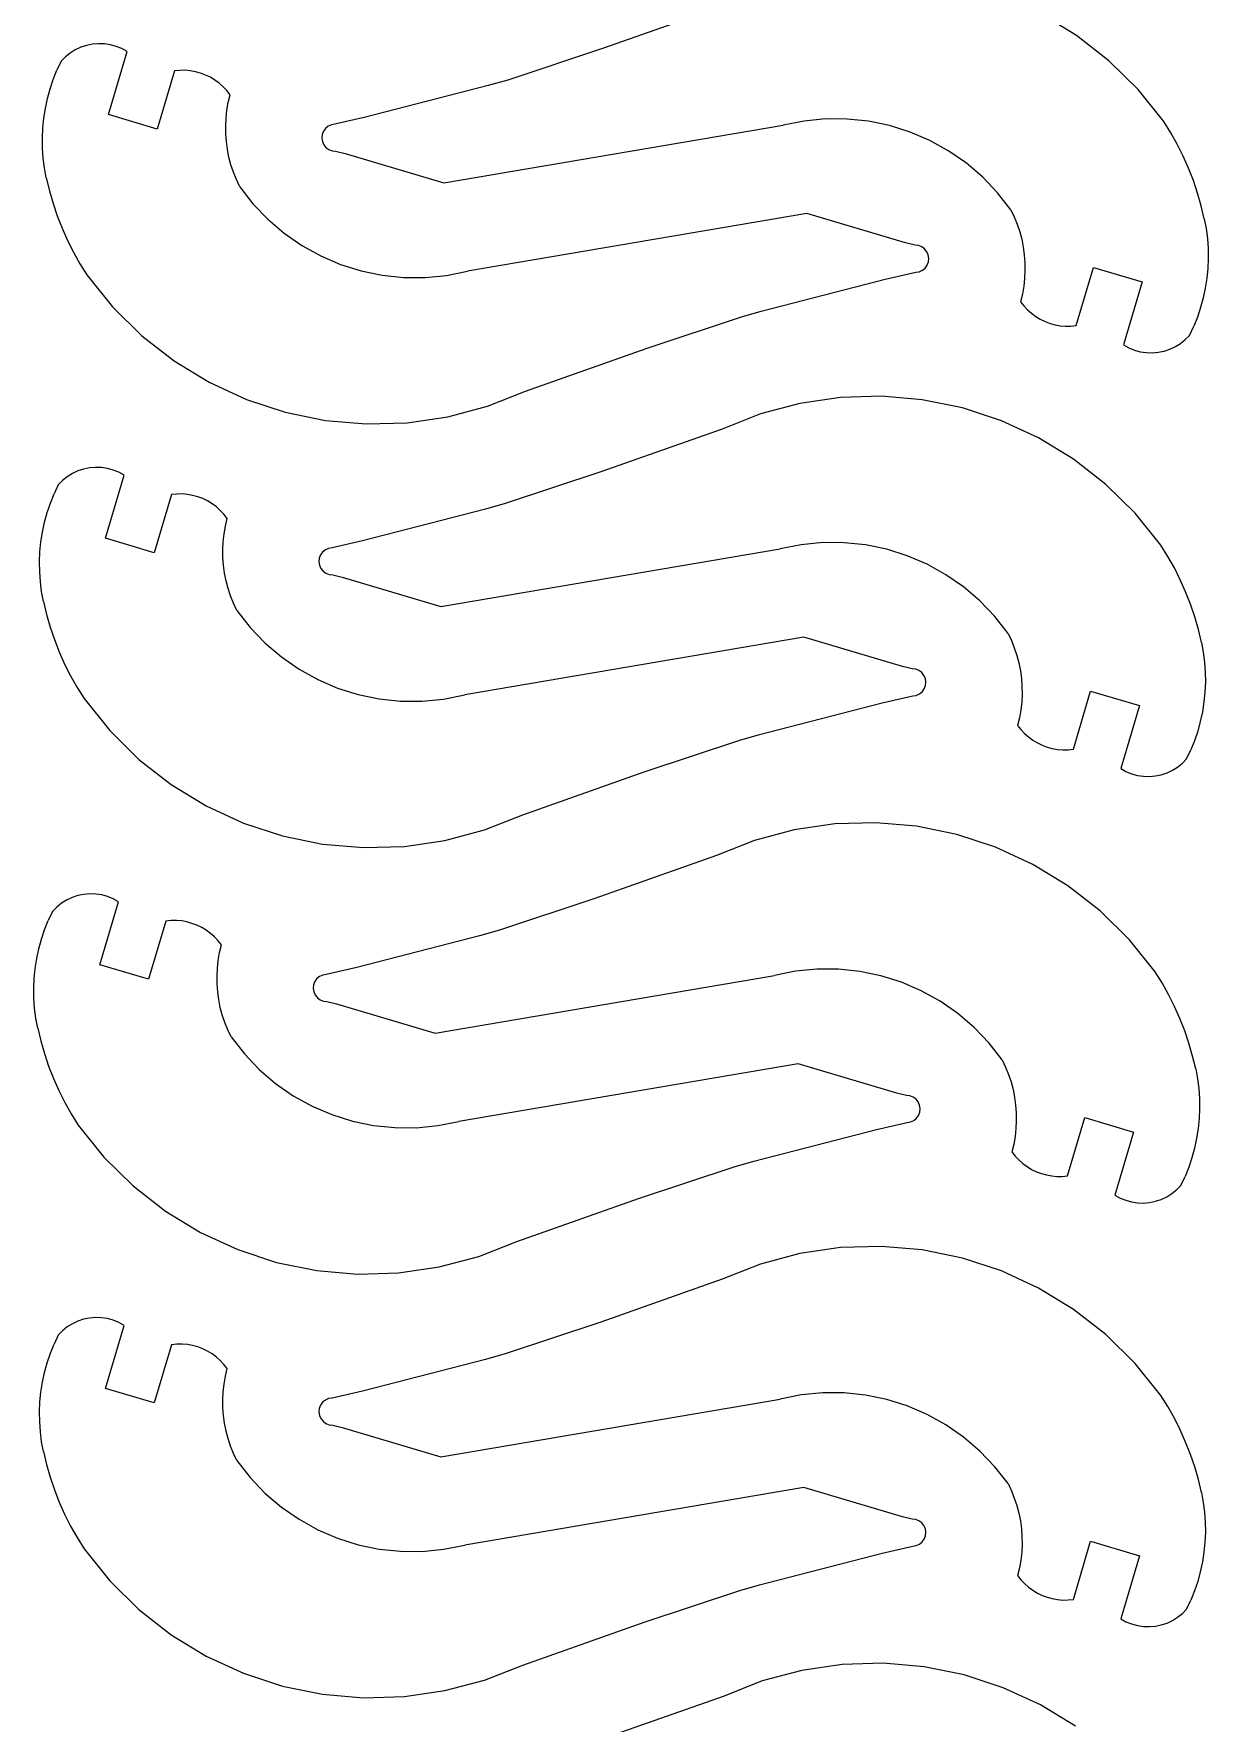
# Model space of a CAD drawing. Extents: x -3998 to 3998, y -3549 to 3549.
# Drawn here: x -1961.4 to -1615.2, y -609.9 to -112.1 of the extents above; entities that cross this region are included whole.
import ezdxf

# ---------------------------------------------------------------- set-up
doc = ezdxf.new("R2010")
doc.units = 0
doc.header["$MEASUREMENT"] = 0
doc.layers.get('0').update_dxf_attribs({"linetype": 'CONTINUOUS'})

msp = doc.modelspace()

# ---------------------------------------------------------------- linework, layer by layer
for p, q in [((-1757.58, -103.69), (-1793.39, -116.34)), ((-1653.98, -112.6), (-1664.3, -106.31)), ((-1644.46, -120.04), (-1653.98, -112.6)), ((-1952.04, -118.87), (-1953.29, -120.14)), ((-1950.65, -117.76), (-1952.04, -118.87)), ((-1949.14, -116.82), (-1950.65, -117.76)), ((-1947.53, -116.06), (-1949.14, -116.82)), ((-1945.84, -115.5), (-1947.53, -116.06)), ((-1944.1, -115.14), (-1945.84, -115.5)), ((-1942.33, -114.99), (-1944.1, -115.14)), ((-1940.55, -115.05), (-1942.33, -114.99)), ((-1938.79, -115.31), (-1940.55, -115.05)), ((-1939.38, -135.87), (-1933.87, -117.31)), ((-1937.07, -115.78), (-1938.79, -115.31)), ((-1935.43, -116.45), (-1937.07, -115.78)), ((-1933.87, -117.31), (-1935.43, -116.45)), ((-1793.39, -116.34), (-1821.58, -125.69)), ((-1955.62, -125.54), (-1954.53, -122.81)), ((-1953.29, -120.14), (-1954.53, -122.81)), ((-1919.91, -123), (-1925, -140.14)), ((-1918.35, -122.85), (-1919.91, -123)), ((-1916.79, -122.84), (-1918.35, -122.85)), ((-1915.23, -122.98), (-1916.79, -122.84)), ((-1913.69, -123.25), (-1915.23, -122.98)), ((-1912.18, -123.67), (-1913.69, -123.25)), ((-1910.71, -124.22), (-1912.18, -123.67)), ((-1909.31, -124.9), (-1910.71, -124.22)), ((-1635.86, -128.52), (-1644.46, -120.04)), ((-1957.34, -131.17), (-1956.56, -128.33)), ((-1956.56, -128.33), (-1955.62, -125.54)), ((-1907.96, -125.71), (-1909.31, -124.9)), ((-1906.7, -126.63), (-1907.96, -125.71)), ((-1905.53, -127.67), (-1906.7, -126.63)), ((-1904.46, -128.81), (-1905.53, -127.67)), ((-1903.49, -130.04), (-1904.46, -128.81)), ((-1827.39, -127.34), (-1863.57, -136.66)), ((-1821.58, -125.69), (-1827.39, -127.34)), ((-1628.29, -137.94), (-1635.86, -128.52)), ((-1958.41, -136.96), (-1957.95, -134.05)), ((-1957.95, -134.05), (-1957.34, -131.17)), ((-1904.43, -134.59), (-1904.03, -132.3)), ((-1904.03, -132.3), (-1903.49, -130.04)), ((-1958.7, -139.88), (-1958.41, -136.96)), ((-1925, -140.14), (-1939.38, -135.87)), ((-1904.8, -139.22), (-1904.69, -136.9)), ((-1904.77, -141.54), (-1904.8, -139.22)), ((-1904.69, -136.9), (-1904.43, -134.59)), ((-1874.56, -139.32), (-1875.37, -139.97)), ((-1873.61, -138.9), (-1874.56, -139.32)), ((-1872.59, -138.74), (-1873.61, -138.9)), ((-1863.57, -136.66), (-1872.59, -138.74)), ((-1840.49, -156.04), (-1740.49, -139.04)), ((-1734.27, -137.79), (-1740.49, -139.04)), ((-1727.96, -137.18), (-1734.27, -137.79)), ((-1721.61, -137.2), (-1727.96, -137.18)), ((-1715.3, -137.85), (-1721.61, -137.2)), ((-1709.09, -139.14), (-1715.3, -137.85)), ((-1703.04, -141.04), (-1709.09, -139.14)), ((-1626.22, -141.25), (-1628.29, -137.94)), ((-1958.82, -142.82), (-1958.7, -139.88)), ((-1958.78, -145.77), (-1958.82, -142.82)), ((-1904.6, -143.86), (-1904.77, -141.54)), ((-1904.29, -146.16), (-1904.6, -143.86)), ((-1876.35, -141.78), (-1876.46, -142.81)), ((-1876.46, -142.81), (-1876.3, -143.83)), ((-1875.97, -140.81), (-1876.35, -141.78)), ((-1876.3, -143.83), (-1875.88, -144.78)), ((-1875.37, -139.97), (-1875.97, -140.81)), ((-1697.21, -143.54), (-1703.04, -141.04)), ((-1691.66, -146.62), (-1697.21, -143.54)), ((-1624.31, -144.64), (-1626.22, -141.25)), ((-1958.58, -148.7), (-1958.78, -145.77)), ((-1958.21, -151.62), (-1958.58, -148.7)), ((-1903.83, -148.44), (-1904.29, -146.16)), ((-1903.24, -150.68), (-1903.83, -148.44)), ((-1875.88, -144.78), (-1875.23, -145.58)), ((-1875.23, -145.58), (-1874.4, -146.2)), ((-1874.4, -146.2), (-1873.43, -146.57)), ((-1873.43, -146.57), (-1872.4, -146.69)), ((-1872.4, -146.69), (-1869.58, -147.39)), ((-1869.58, -147.39), (-1840.49, -156.04)), ((-1686.45, -150.23), (-1691.66, -146.62)), ((-1622.55, -148.13), (-1624.31, -144.64)), ((-1620.96, -151.69), (-1622.55, -148.13)), ((-1957.68, -154.52), (-1958.21, -151.62)), ((-1902.51, -152.89), (-1903.24, -150.68)), ((-1901.65, -155.04), (-1902.51, -152.89)), ((-1681.62, -154.35), (-1686.45, -150.23)), ((-1619.54, -155.32), (-1620.96, -151.69)), ((-1957.68, -154.52), (-1956.77, -158.31)), ((-1956.77, -158.31), (-1955.7, -162.06)), ((-1900.65, -157.14), (-1901.65, -155.04)), ((-1900.65, -157.14), (-1896.75, -162.14)), ((-1677.24, -158.94), (-1681.62, -154.35)), ((-1673.33, -163.94), (-1677.24, -158.94)), ((-1618.29, -159.02), (-1619.54, -155.32)), ((-1617.21, -162.77), (-1618.29, -159.02)), ((-1955.7, -162.06), (-1954.44, -165.76)), ((-1896.75, -162.14), (-1892.36, -166.73)), ((-1673.33, -163.94), (-1672.34, -166.04)), ((-1616.31, -166.56), (-1617.21, -162.77)), ((-1954.44, -165.76), (-1953.02, -169.39)), ((-1892.36, -166.73), (-1887.54, -170.85)), ((-1733.49, -165.04), (-1833.49, -182.04)), ((-1704.4, -173.69), (-1733.49, -165.04)), ((-1672.34, -166.04), (-1671.47, -168.19)), ((-1671.47, -168.19), (-1670.74, -170.4)), ((-1616.31, -166.56), (-1615.77, -169.46)), ((-1953.02, -169.39), (-1951.43, -172.95)), ((-1951.43, -172.95), (-1949.68, -176.44)), ((-1887.54, -170.85), (-1882.32, -174.46)), ((-1701.58, -174.39), (-1704.4, -173.69)), ((-1670.74, -170.4), (-1670.15, -172.64)), ((-1670.15, -172.64), (-1669.69, -174.92)), ((-1615.77, -169.46), (-1615.41, -172.38)), ((-1615.41, -172.38), (-1615.2, -175.31)), ((-1949.68, -176.44), (-1947.76, -179.83)), ((-1882.32, -174.46), (-1876.77, -177.53)), ((-1876.77, -177.53), (-1870.94, -180.04)), ((-1700.55, -174.51), (-1701.58, -174.39)), ((-1699.59, -174.88), (-1700.55, -174.51)), ((-1698.75, -175.49), (-1699.59, -174.88)), ((-1698.1, -176.3), (-1698.75, -175.49)), ((-1697.68, -177.25), (-1698.1, -176.3)), ((-1697.52, -178.27), (-1697.68, -177.25)), ((-1697.63, -179.3), (-1697.52, -178.27)), ((-1669.69, -174.92), (-1669.38, -177.22)), ((-1669.38, -177.22), (-1669.21, -179.54)), ((-1615.16, -178.26), (-1615.29, -181.2)), ((-1615.2, -175.31), (-1615.16, -178.26)), ((-1947.76, -179.83), (-1945.69, -183.14)), ((-1945.69, -183.14), (-1938.12, -192.56)), ((-1870.94, -180.04), (-1864.89, -181.94)), ((-1864.89, -181.94), (-1858.68, -183.23)), ((-1858.68, -183.23), (-1852.37, -183.88)), ((-1852.37, -183.88), (-1846.03, -183.9)), ((-1846.03, -183.9), (-1839.71, -183.29)), ((-1839.71, -183.29), (-1833.49, -182.04)), ((-1710.41, -184.42), (-1701.39, -182.34)), ((-1701.39, -182.34), (-1700.37, -182.18)), ((-1700.37, -182.18), (-1699.42, -181.76)), ((-1699.42, -181.76), (-1698.62, -181.11)), ((-1698.62, -181.11), (-1698.01, -180.27)), ((-1698.01, -180.27), (-1697.63, -179.3)), ((-1669.3, -184.18), (-1669.55, -186.49)), ((-1669.18, -181.86), (-1669.3, -184.18)), ((-1669.21, -179.54), (-1669.18, -181.86)), ((-1654.07, -198.08), (-1648.98, -180.94)), ((-1648.98, -180.94), (-1634.6, -185.21)), ((-1615.58, -184.12), (-1616.03, -187.03)), ((-1615.29, -181.2), (-1615.58, -184.12)), ((-1746.59, -193.74), (-1710.41, -184.42)), ((-1669.95, -188.78), (-1670.49, -191.04)), ((-1669.55, -186.49), (-1669.95, -188.78)), ((-1634.6, -185.21), (-1640.12, -203.77)), ((-1616.03, -187.03), (-1616.65, -189.91)), ((-1938.12, -192.56), (-1929.52, -201.04)), ((-1752.4, -195.39), (-1746.59, -193.74)), ((-1670.49, -191.04), (-1669.53, -192.27)), ((-1669.53, -192.27), (-1668.45, -193.41)), ((-1668.45, -193.41), (-1667.28, -194.45)), ((-1617.42, -192.75), (-1618.36, -195.54)), ((-1616.65, -189.91), (-1617.42, -192.75)), ((-1780.59, -204.74), (-1752.4, -195.39)), ((-1667.28, -194.45), (-1666.02, -195.37)), ((-1666.02, -195.37), (-1664.68, -196.18)), ((-1664.68, -196.18), (-1663.27, -196.86)), ((-1663.27, -196.86), (-1661.8, -197.41)), ((-1661.8, -197.41), (-1660.3, -197.83)), ((-1660.3, -197.83), (-1658.76, -198.1)), ((-1658.76, -198.1), (-1657.2, -198.24)), ((-1657.2, -198.24), (-1655.63, -198.23)), ((-1655.63, -198.23), (-1654.07, -198.08)), ((-1620.69, -200.94), (-1619.45, -198.27)), ((-1618.36, -195.54), (-1619.45, -198.27)), ((-1929.52, -201.04), (-1920, -208.48)), ((-1640.12, -203.77), (-1638.56, -204.63)), ((-1624.84, -204.26), (-1623.33, -203.32)), ((-1623.33, -203.32), (-1621.94, -202.21)), ((-1621.94, -202.21), (-1620.69, -200.94)), ((-1920, -208.48), (-1909.68, -214.77)), ((-1816.4, -217.39), (-1780.59, -204.74)), ((-1638.56, -204.63), (-1636.91, -205.3)), ((-1636.91, -205.3), (-1635.19, -205.77)), ((-1635.19, -205.77), (-1633.43, -206.03)), ((-1633.43, -206.03), (-1631.65, -206.09)), ((-1631.65, -206.09), (-1629.88, -205.94)), ((-1629.88, -205.94), (-1628.14, -205.58)), ((-1628.14, -205.58), (-1626.45, -205.02)), ((-1626.45, -205.02), (-1624.84, -204.26)), ((-1909.68, -214.77), (-1898.71, -219.83)), ((-1827.64, -221.83), (-1816.4, -217.39)), ((-1711.48, -218.88), (-1723.56, -219.24)), ((-1699.44, -219.92), (-1711.48, -218.88)), ((-1898.71, -219.83), (-1887.23, -223.6)), ((-1887.23, -223.6), (-1875.39, -226.01)), ((-1839.32, -224.94), (-1827.64, -221.83)), ((-1735.51, -220.99), (-1747.19, -224.1)), ((-1723.56, -219.24), (-1735.51, -220.99)), ((-1687.6, -222.33), (-1699.44, -219.92)), ((-1676.12, -226.1), (-1687.6, -222.33)), ((-1875.39, -226.01), (-1863.35, -227.05)), ((-1863.35, -227.05), (-1851.27, -226.69)), ((-1851.27, -226.69), (-1839.32, -224.94)), ((-1758.43, -228.54), (-1794.24, -241.19)), ((-1747.19, -224.1), (-1758.43, -228.54)), ((-1665.15, -231.16), (-1676.12, -226.1)), ((-1654.83, -237.45), (-1665.15, -231.16)), ((-1645.31, -244.89), (-1654.83, -237.45)), ((-1952.89, -243.72), (-1954.14, -244.99)), ((-1951.5, -242.61), (-1952.89, -243.72)), ((-1949.99, -241.67), (-1951.5, -242.61)), ((-1948.38, -240.91), (-1949.99, -241.67)), ((-1946.69, -240.35), (-1948.38, -240.91)), ((-1944.95, -239.99), (-1946.69, -240.35)), ((-1943.18, -239.84), (-1944.95, -239.99)), ((-1941.4, -239.9), (-1943.18, -239.84)), ((-1939.64, -240.16), (-1941.4, -239.9)), ((-1940.23, -260.72), (-1934.72, -242.16)), ((-1937.92, -240.63), (-1939.64, -240.16)), ((-1936.27, -241.3), (-1937.92, -240.63)), ((-1934.72, -242.16), (-1936.27, -241.3)), ((-1794.24, -241.19), (-1822.43, -250.54)), ((-1956.47, -250.39), (-1955.38, -247.66)), ((-1954.14, -244.99), (-1955.38, -247.66)), ((-1920.76, -247.85), (-1925.85, -264.99)), ((-1919.2, -247.7), (-1920.76, -247.85)), ((-1917.64, -247.69), (-1919.2, -247.7)), ((-1916.08, -247.83), (-1917.64, -247.69)), ((-1914.54, -248.1), (-1916.08, -247.83)), ((-1913.03, -248.52), (-1914.54, -248.1)), ((-1911.56, -249.07), (-1913.03, -248.52)), ((-1636.71, -253.37), (-1645.31, -244.89)), ((-1958.18, -256.02), (-1957.41, -253.18)), ((-1957.41, -253.18), (-1956.47, -250.39)), ((-1910.15, -249.75), (-1911.56, -249.07)), ((-1908.81, -250.56), (-1910.15, -249.75)), ((-1907.55, -251.48), (-1908.81, -250.56)), ((-1906.38, -252.52), (-1907.55, -251.48)), ((-1905.31, -253.66), (-1906.38, -252.52)), ((-1904.34, -254.89), (-1905.31, -253.66)), ((-1828.24, -252.19), (-1864.42, -261.5)), ((-1822.43, -250.54), (-1828.24, -252.19)), ((-1629.14, -262.79), (-1636.71, -253.37)), ((-1958.8, -258.9), (-1958.18, -256.02)), ((-1905.28, -259.44), (-1904.88, -257.15)), ((-1904.88, -257.15), (-1904.34, -254.89)), ((-1959.55, -264.73), (-1959.26, -261.81)), ((-1959.26, -261.81), (-1958.8, -258.9)), ((-1925.85, -264.99), (-1940.23, -260.72)), ((-1905.65, -264.07), (-1905.54, -261.75)), ((-1905.54, -261.75), (-1905.28, -259.44)), ((-1874.46, -263.75), (-1875.41, -264.17)), ((-1873.44, -263.59), (-1874.46, -263.75)), ((-1864.42, -261.5), (-1873.44, -263.59)), ((-1735.12, -262.64), (-1741.34, -263.89)), ((-1728.81, -262.03), (-1735.12, -262.64)), ((-1722.46, -262.05), (-1728.81, -262.03)), ((-1716.15, -262.7), (-1722.46, -262.05)), ((-1709.94, -263.99), (-1716.15, -262.7)), ((-1627.07, -266.1), (-1629.14, -262.79)), ((-1959.67, -267.67), (-1959.55, -264.73)), ((-1959.63, -270.62), (-1959.67, -267.67)), ((-1905.62, -266.39), (-1905.65, -264.07)), ((-1905.45, -268.71), (-1905.62, -266.39)), ((-1905.14, -271.01), (-1905.45, -268.71)), ((-1877.2, -266.63), (-1877.31, -267.66)), ((-1877.31, -267.66), (-1877.15, -268.68)), ((-1876.82, -265.66), (-1877.2, -266.63)), ((-1877.15, -268.68), (-1876.73, -269.63)), ((-1876.21, -264.82), (-1876.82, -265.66)), ((-1875.41, -264.17), (-1876.21, -264.82)), ((-1841.34, -280.89), (-1741.34, -263.89)), ((-1703.89, -265.89), (-1709.94, -263.99)), ((-1698.06, -268.39), (-1703.89, -265.89)), ((-1692.51, -271.47), (-1698.06, -268.39)), ((-1625.15, -269.49), (-1627.07, -266.1)), ((-1959.43, -273.55), (-1959.63, -270.62)), ((-1959.06, -276.47), (-1959.43, -273.55)), ((-1904.68, -273.29), (-1905.14, -271.01)), ((-1904.09, -275.53), (-1904.68, -273.29)), ((-1876.73, -269.63), (-1876.08, -270.43)), ((-1876.08, -270.43), (-1875.25, -271.05)), ((-1875.25, -271.05), (-1874.28, -271.42)), ((-1874.28, -271.42), (-1873.25, -271.54)), ((-1873.25, -271.54), (-1870.43, -272.24)), ((-1870.43, -272.24), (-1841.34, -280.89)), ((-1687.3, -275.08), (-1692.51, -271.47)), ((-1623.4, -272.98), (-1625.15, -269.49)), ((-1621.81, -276.54), (-1623.4, -272.98)), ((-1958.52, -279.37), (-1959.06, -276.47)), ((-1903.36, -277.74), (-1904.09, -275.53)), ((-1902.5, -279.89), (-1903.36, -277.74)), ((-1682.47, -279.2), (-1687.3, -275.08)), ((-1620.39, -280.17), (-1621.81, -276.54)), ((-1958.52, -279.37), (-1957.62, -283.16)), ((-1957.62, -283.16), (-1956.54, -286.91)), ((-1901.5, -281.99), (-1902.5, -279.89)), ((-1901.5, -281.99), (-1897.6, -286.99)), ((-1678.09, -283.79), (-1682.47, -279.2)), ((-1674.18, -288.79), (-1678.09, -283.79)), ((-1619.14, -283.87), (-1620.39, -280.17)), ((-1956.54, -286.91), (-1955.29, -290.61)), ((-1897.6, -286.99), (-1893.21, -291.58)), ((-1618.06, -287.62), (-1619.14, -283.87)), ((-1617.16, -291.41), (-1618.06, -287.62)), ((-1955.29, -290.61), (-1953.87, -294.24)), ((-1893.21, -291.58), (-1888.39, -295.7)), ((-1734.34, -289.89), (-1834.34, -306.89)), ((-1705.25, -298.54), (-1734.34, -289.89)), ((-1674.18, -288.79), (-1673.19, -290.89)), ((-1673.19, -290.89), (-1672.32, -293.04)), ((-1672.32, -293.04), (-1671.59, -295.25)), ((-1617.16, -291.41), (-1616.62, -294.31)), ((-1953.87, -294.24), (-1952.28, -297.8)), ((-1952.28, -297.8), (-1950.53, -301.28)), ((-1888.39, -295.7), (-1883.17, -299.31)), ((-1702.43, -299.24), (-1705.25, -298.54)), ((-1671.59, -295.25), (-1671, -297.49)), ((-1671, -297.49), (-1670.54, -299.77)), ((-1616.62, -294.31), (-1616.25, -297.23)), ((-1616.25, -297.23), (-1616.05, -300.16)), ((-1950.53, -301.28), (-1948.61, -304.68)), ((-1883.17, -299.31), (-1877.62, -302.38)), ((-1877.62, -302.38), (-1871.79, -304.89)), ((-1701.4, -299.36), (-1702.43, -299.24)), ((-1700.43, -299.73), (-1701.4, -299.36)), ((-1699.6, -300.34), (-1700.43, -299.73)), ((-1698.95, -301.15), (-1699.6, -300.34)), ((-1698.53, -302.1), (-1698.95, -301.15)), ((-1698.37, -303.12), (-1698.53, -302.1)), ((-1698.48, -304.15), (-1698.37, -303.12)), ((-1670.54, -299.77), (-1670.23, -302.07)), ((-1670.23, -302.07), (-1670.06, -304.39)), ((-1616.01, -303.1), (-1616.14, -306.05)), ((-1616.05, -300.16), (-1616.01, -303.1)), ((-1948.61, -304.68), (-1946.54, -307.99)), ((-1946.54, -307.99), (-1938.97, -317.41)), ((-1871.79, -304.89), (-1865.74, -306.79)), ((-1865.74, -306.79), (-1859.53, -308.08)), ((-1859.53, -308.08), (-1853.22, -308.73)), ((-1846.87, -308.75), (-1840.56, -308.14)), ((-1840.56, -308.14), (-1834.34, -306.89)), ((-1711.26, -309.27), (-1702.24, -307.19)), ((-1702.24, -307.19), (-1701.22, -307.03)), ((-1701.22, -307.03), (-1700.27, -306.61)), ((-1700.27, -306.61), (-1699.47, -305.95)), ((-1699.47, -305.95), (-1698.86, -305.12)), ((-1698.86, -305.12), (-1698.48, -304.15)), ((-1670.03, -306.71), (-1670.14, -309.03)), ((-1670.06, -304.39), (-1670.03, -306.71)), ((-1654.92, -322.93), (-1649.83, -305.79)), ((-1649.83, -305.79), (-1635.45, -310.06)), ((-1616.14, -306.05), (-1616.43, -308.97)), ((-1853.22, -308.73), (-1846.87, -308.75)), ((-1747.44, -318.59), (-1711.26, -309.27)), ((-1670.8, -313.63), (-1671.34, -315.89)), ((-1670.4, -311.34), (-1670.8, -313.63)), ((-1670.14, -309.03), (-1670.4, -311.34)), ((-1635.45, -310.06), (-1640.96, -328.62)), ((-1616.88, -311.88), (-1617.5, -314.76)), ((-1616.43, -308.97), (-1616.88, -311.88)), ((-1938.97, -317.41), (-1930.37, -325.89)), ((-1753.25, -320.24), (-1747.44, -318.59)), ((-1671.34, -315.89), (-1670.38, -317.12)), ((-1670.38, -317.12), (-1669.3, -318.26)), ((-1669.3, -318.26), (-1668.13, -319.3)), ((-1618.27, -317.6), (-1619.21, -320.39)), ((-1617.5, -314.76), (-1618.27, -317.6)), ((-1781.44, -329.59), (-1753.25, -320.24)), ((-1668.13, -319.3), (-1666.87, -320.22)), ((-1666.87, -320.22), (-1665.53, -321.03)), ((-1665.53, -321.03), (-1664.12, -321.71)), ((-1664.12, -321.71), (-1662.65, -322.26)), ((-1662.65, -322.26), (-1661.14, -322.68)), ((-1661.14, -322.68), (-1659.6, -322.95)), ((-1659.6, -322.95), (-1658.05, -323.09)), ((-1658.05, -323.09), (-1656.48, -323.08)), ((-1656.48, -323.08), (-1654.92, -322.93)), ((-1621.54, -325.79), (-1620.3, -323.12)), ((-1619.21, -320.39), (-1620.3, -323.12)), ((-1930.37, -325.89), (-1920.85, -333.33)), ((-1625.69, -329.11), (-1624.18, -328.17)), ((-1624.18, -328.17), (-1622.79, -327.06)), ((-1622.79, -327.06), (-1621.54, -325.79)), ((-1920.85, -333.33), (-1910.53, -339.62)), ((-1817.25, -342.24), (-1781.44, -329.59)), ((-1640.96, -328.62), (-1639.41, -329.48)), ((-1639.41, -329.48), (-1637.76, -330.15)), ((-1637.76, -330.15), (-1636.04, -330.62)), ((-1636.04, -330.62), (-1634.28, -330.88)), ((-1634.28, -330.88), (-1632.5, -330.94)), ((-1632.5, -330.94), (-1630.73, -330.79)), ((-1630.73, -330.79), (-1628.99, -330.43)), ((-1628.99, -330.43), (-1627.3, -329.87)), ((-1627.3, -329.87), (-1625.69, -329.11)), ((-1910.53, -339.62), (-1899.56, -344.68)), ((-1828.49, -346.68), (-1817.25, -342.24)), ((-1899.56, -344.68), (-1888.08, -348.45)), ((-1888.08, -348.45), (-1876.24, -350.86)), ((-1840.17, -349.79), (-1828.49, -346.68)), ((-1737.21, -346.69), (-1748.89, -349.8)), ((-1725.26, -344.94), (-1737.21, -346.69)), ((-1713.18, -344.58), (-1725.26, -344.94)), ((-1701.14, -345.62), (-1713.18, -344.58)), ((-1689.3, -348.03), (-1701.14, -345.62)), ((-1677.82, -351.79), (-1689.3, -348.03)), ((-1876.24, -350.86), (-1864.2, -351.9)), ((-1864.2, -351.9), (-1852.12, -351.54)), ((-1852.12, -351.54), (-1840.17, -349.79)), ((-1748.89, -349.8), (-1760.13, -354.24)), ((-1666.85, -356.86), (-1677.82, -351.79)), ((-1760.13, -354.24), (-1795.94, -366.89)), ((-1656.53, -363.15), (-1666.85, -356.86)), ((-1647.01, -370.58), (-1656.53, -363.15)), ((-1953.2, -368.31), (-1954.59, -369.42)), ((-1951.69, -367.37), (-1953.2, -368.31)), ((-1950.08, -366.61), (-1951.69, -367.37)), ((-1948.39, -366.05), (-1950.08, -366.61)), ((-1946.65, -365.69), (-1948.39, -366.05)), ((-1944.88, -365.54), (-1946.65, -365.69)), ((-1943.1, -365.59), (-1944.88, -365.54)), ((-1941.34, -365.86), (-1943.1, -365.59)), ((-1941.93, -386.42), (-1936.41, -367.86)), ((-1939.62, -366.33), (-1941.34, -365.86)), ((-1937.97, -367), (-1939.62, -366.33)), ((-1936.41, -367.86), (-1937.97, -367)), ((-1795.94, -366.89), (-1824.13, -376.24)), ((-1958.17, -376.09), (-1957.08, -373.36)), ((-1955.84, -370.69), (-1957.08, -373.36)), ((-1954.59, -369.42), (-1955.84, -370.69)), ((-1920.9, -373.4), (-1922.46, -373.55)), ((-1919.33, -373.39), (-1920.9, -373.4)), ((-1917.77, -373.53), (-1919.33, -373.39)), ((-1638.41, -379.07), (-1647.01, -370.58)), ((-1959.11, -378.88), (-1958.17, -376.09)), ((-1922.46, -373.55), (-1927.55, -390.69)), ((-1916.23, -373.8), (-1917.77, -373.53)), ((-1914.73, -374.22), (-1916.23, -373.8)), ((-1913.26, -374.77), (-1914.73, -374.22)), ((-1911.85, -375.45), (-1913.26, -374.77)), ((-1910.51, -376.26), (-1911.85, -375.45)), ((-1909.25, -377.18), (-1910.51, -376.26)), ((-1908.08, -378.22), (-1909.25, -377.18)), ((-1907, -379.36), (-1908.08, -378.22)), ((-1829.94, -377.89), (-1866.12, -387.2)), ((-1824.13, -376.24), (-1829.94, -377.89)), ((-1960.5, -384.6), (-1959.88, -381.72)), ((-1959.88, -381.72), (-1959.11, -378.88)), ((-1906.04, -380.59), (-1907, -379.36)), ((-1906.98, -385.14), (-1906.58, -382.85)), ((-1906.58, -382.85), (-1906.04, -380.59)), ((-1630.84, -388.49), (-1638.41, -379.07)), ((-1961.24, -390.43), (-1960.95, -387.5)), ((-1960.95, -387.5), (-1960.5, -384.6)), ((-1927.55, -390.69), (-1941.93, -386.42)), ((-1907.35, -389.77), (-1907.23, -387.45)), ((-1907.23, -387.45), (-1906.98, -385.14)), ((-1866.12, -387.2), (-1875.14, -389.29)), ((-1730.5, -387.72), (-1736.82, -388.34)), ((-1724.16, -387.74), (-1730.5, -387.72)), ((-1717.85, -388.4), (-1724.16, -387.74)), ((-1961.37, -393.37), (-1961.24, -390.43)), ((-1907.32, -392.09), (-1907.35, -389.77)), ((-1907.15, -394.4), (-1907.32, -392.09)), ((-1878.9, -392.33), (-1879.01, -393.36)), ((-1878.52, -391.36), (-1878.9, -392.33)), ((-1877.91, -390.52), (-1878.52, -391.36)), ((-1877.11, -389.87), (-1877.91, -390.52)), ((-1876.16, -389.45), (-1877.11, -389.87)), ((-1875.14, -389.29), (-1876.16, -389.45)), ((-1843.04, -406.59), (-1743.04, -389.59)), ((-1736.82, -388.34), (-1743.04, -389.59)), ((-1711.64, -389.69), (-1717.85, -388.4)), ((-1705.59, -391.59), (-1711.64, -389.69)), ((-1699.76, -394.09), (-1705.59, -391.59)), ((-1628.77, -391.79), (-1630.84, -388.49)), ((-1626.85, -395.19), (-1628.77, -391.79)), ((-1961.33, -396.32), (-1961.37, -393.37)), ((-1961.13, -399.25), (-1961.33, -396.32)), ((-1906.84, -396.71), (-1907.15, -394.4)), ((-1906.38, -398.98), (-1906.84, -396.71)), ((-1879.01, -393.36), (-1878.85, -394.38)), ((-1878.85, -394.38), (-1878.43, -395.33)), ((-1878.43, -395.33), (-1877.78, -396.13)), ((-1877.78, -396.13), (-1876.95, -396.75)), ((-1876.95, -396.75), (-1875.98, -397.12)), ((-1875.98, -397.12), (-1874.95, -397.24)), ((-1874.95, -397.24), (-1872.13, -397.94)), ((-1872.13, -397.94), (-1843.04, -406.59)), ((-1694.21, -397.17), (-1699.76, -394.09)), ((-1688.99, -400.78), (-1694.21, -397.17)), ((-1625.1, -398.68), (-1626.85, -395.19)), ((-1960.76, -402.17), (-1961.13, -399.25)), ((-1960.22, -405.07), (-1960.76, -402.17)), ((-1905.79, -401.23), (-1906.38, -398.98)), ((-1905.06, -403.44), (-1905.79, -401.23)), ((-1684.17, -404.9), (-1688.99, -400.78)), ((-1623.51, -402.24), (-1625.1, -398.68)), ((-1622.09, -405.87), (-1623.51, -402.24)), ((-1960.22, -405.07), (-1959.32, -408.86)), ((-1904.19, -405.59), (-1905.06, -403.44)), ((-1903.2, -407.69), (-1904.19, -405.59)), ((-1903.2, -407.69), (-1899.29, -412.69)), ((-1679.78, -409.49), (-1684.17, -404.9)), ((-1620.83, -409.57), (-1622.09, -405.87)), ((-1959.32, -408.86), (-1958.24, -412.61)), ((-1958.24, -412.61), (-1956.99, -416.3)), ((-1899.29, -412.69), (-1894.91, -417.27)), ((-1675.88, -414.49), (-1679.78, -409.49)), ((-1619.76, -413.32), (-1620.83, -409.57)), ((-1956.99, -416.3), (-1955.57, -419.94)), ((-1894.91, -417.27), (-1890.08, -421.39)), ((-1736.04, -415.59), (-1836.04, -432.59)), ((-1706.95, -424.24), (-1736.04, -415.59)), ((-1675.88, -414.49), (-1674.88, -416.59)), ((-1674.88, -416.59), (-1674.02, -418.74)), ((-1618.85, -417.11), (-1619.76, -413.32)), ((-1618.85, -417.11), (-1618.32, -420.01)), ((-1955.57, -419.94), (-1953.98, -423.5)), ((-1890.08, -421.39), (-1884.87, -425.01)), ((-1674.02, -418.74), (-1673.29, -420.95)), ((-1673.29, -420.95), (-1672.7, -423.19)), ((-1618.32, -420.01), (-1617.95, -422.93)), ((-1617.95, -422.93), (-1617.75, -425.86)), ((-1953.98, -423.5), (-1952.23, -426.98)), ((-1952.23, -426.98), (-1950.31, -430.38)), ((-1884.87, -425.01), (-1879.32, -428.08)), ((-1879.32, -428.08), (-1873.49, -430.58)), ((-1704.13, -424.94), (-1706.95, -424.24)), ((-1703.1, -425.06), (-1704.13, -424.94)), ((-1702.13, -425.43), (-1703.1, -425.06)), ((-1701.3, -426.04), (-1702.13, -425.43)), ((-1700.65, -426.85), (-1701.3, -426.04)), ((-1700.23, -427.8), (-1700.65, -426.85)), ((-1700.07, -428.82), (-1700.23, -427.8)), ((-1672.7, -423.19), (-1672.24, -425.47)), ((-1672.24, -425.47), (-1671.93, -427.77)), ((-1671.93, -427.77), (-1671.76, -430.09)), ((-1617.75, -425.86), (-1617.71, -428.8)), ((-1950.31, -430.38), (-1948.24, -433.69)), ((-1873.49, -430.58), (-1867.44, -432.49)), ((-1867.44, -432.49), (-1861.23, -433.78)), ((-1842.26, -433.84), (-1836.04, -432.59)), ((-1712.96, -434.97), (-1703.94, -432.89)), ((-1703.94, -432.89), (-1702.92, -432.73)), ((-1702.92, -432.73), (-1701.97, -432.3)), ((-1701.97, -432.3), (-1701.17, -431.65)), ((-1701.17, -431.65), (-1700.56, -430.82)), ((-1700.56, -430.82), (-1700.18, -429.85)), ((-1700.18, -429.85), (-1700.07, -428.82)), ((-1671.73, -432.41), (-1671.84, -434.73)), ((-1671.76, -430.09), (-1671.73, -432.41)), ((-1656.62, -448.63), (-1651.53, -431.48)), ((-1651.53, -431.48), (-1637.15, -435.76)), ((-1617.83, -431.74), (-1618.12, -434.67)), ((-1617.71, -428.8), (-1617.83, -431.74)), ((-1948.24, -433.69), (-1940.67, -443.11)), ((-1861.23, -433.78), (-1854.92, -434.43)), ((-1854.92, -434.43), (-1848.57, -434.45)), ((-1848.57, -434.45), (-1842.26, -433.84)), ((-1749.14, -444.29), (-1712.96, -434.97)), ((-1672.1, -437.04), (-1672.5, -439.33)), ((-1671.84, -434.73), (-1672.1, -437.04)), ((-1637.15, -435.76), (-1642.66, -454.31)), ((-1618.58, -437.58), (-1619.19, -440.46)), ((-1618.12, -434.67), (-1618.58, -437.58)), ((-1672.5, -439.33), (-1673.04, -441.59)), ((-1673.04, -441.59), (-1672.07, -442.82)), ((-1672.07, -442.82), (-1671, -443.96)), ((-1619.19, -440.46), (-1619.97, -443.3)), ((-1940.67, -443.11), (-1932.07, -451.59)), ((-1783.14, -455.29), (-1754.95, -445.94)), ((-1754.95, -445.94), (-1749.14, -444.29)), ((-1671, -443.96), (-1669.83, -444.99)), ((-1669.83, -444.99), (-1668.57, -445.92)), ((-1668.57, -445.92), (-1667.23, -446.73)), ((-1667.23, -446.73), (-1665.82, -447.41)), ((-1665.82, -447.41), (-1664.35, -447.96)), ((-1664.35, -447.96), (-1662.84, -448.37)), ((-1620.91, -446.09), (-1622, -448.82)), ((-1619.97, -443.3), (-1620.91, -446.09)), ((-1932.07, -451.59), (-1922.55, -459.03)), ((-1662.84, -448.37), (-1661.3, -448.65)), ((-1661.3, -448.65), (-1659.74, -448.79)), ((-1659.74, -448.79), (-1658.18, -448.78)), ((-1658.18, -448.78), (-1656.62, -448.63)), ((-1625.88, -453.87), (-1624.49, -452.76)), ((-1624.49, -452.76), (-1623.24, -451.49)), ((-1623.24, -451.49), (-1622, -448.82)), ((-1818.95, -467.94), (-1783.14, -455.29)), ((-1642.66, -454.31), (-1641.11, -455.17)), ((-1641.11, -455.17), (-1639.46, -455.84)), ((-1639.46, -455.84), (-1637.74, -456.32)), ((-1637.74, -456.32), (-1635.98, -456.58)), ((-1635.98, -456.58), (-1634.2, -456.64)), ((-1634.2, -456.64), (-1632.43, -456.49)), ((-1632.43, -456.49), (-1630.69, -456.13)), ((-1630.69, -456.13), (-1629, -455.57)), ((-1629, -455.57), (-1627.39, -454.81)), ((-1627.39, -454.81), (-1625.88, -453.87)), ((-1922.55, -459.03), (-1912.23, -465.32)), ((-1912.23, -465.32), (-1901.26, -470.38)), ((-1830.19, -472.38), (-1818.95, -467.94)), ((-1901.26, -470.38), (-1889.78, -474.15)), ((-1841.86, -475.49), (-1830.19, -472.38)), ((-1735.51, -471.54), (-1747.19, -474.65)), ((-1723.56, -469.79), (-1735.51, -471.54)), ((-1711.48, -469.43), (-1723.56, -469.79)), ((-1699.44, -470.47), (-1711.48, -469.43)), ((-1687.6, -472.88), (-1699.44, -470.47)), ((-1676.12, -476.64), (-1687.6, -472.88)), ((-1889.78, -474.15), (-1877.94, -476.56)), ((-1877.94, -476.56), (-1865.9, -477.6)), ((-1865.9, -477.6), (-1853.82, -477.24)), ((-1853.82, -477.24), (-1841.86, -475.49)), ((-1747.19, -474.65), (-1758.43, -479.09)), ((-1665.15, -481.71), (-1676.12, -476.64)), ((-1758.43, -479.09), (-1794.24, -491.74)), ((-1654.83, -488), (-1665.15, -481.71)), ((-1949.99, -492.22), (-1951.5, -493.16)), ((-1948.38, -491.46), (-1949.99, -492.22)), ((-1946.69, -490.9), (-1948.38, -491.46)), ((-1944.95, -490.54), (-1946.69, -490.9)), ((-1943.18, -490.39), (-1944.95, -490.54)), ((-1941.4, -490.44), (-1943.18, -490.39)), ((-1939.64, -490.71), (-1941.4, -490.44)), ((-1940.23, -511.27), (-1934.72, -492.71)), ((-1937.92, -491.18), (-1939.64, -490.71)), ((-1936.27, -491.85), (-1937.92, -491.18)), ((-1934.72, -492.71), (-1936.27, -491.85)), ((-1794.24, -491.74), (-1822.43, -501.09)), ((-1645.31, -495.43), (-1654.83, -488)), ((-1954.14, -495.54), (-1955.38, -498.21)), ((-1952.89, -494.27), (-1954.14, -495.54)), ((-1951.5, -493.16), (-1952.89, -494.27)), ((-1636.71, -503.92), (-1645.31, -495.43)), ((-1957.41, -503.73), (-1956.47, -500.94)), ((-1956.47, -500.94), (-1955.38, -498.21)), ((-1920.76, -498.4), (-1925.85, -515.54)), ((-1919.2, -498.25), (-1920.76, -498.4)), ((-1917.64, -498.24), (-1919.2, -498.25)), ((-1916.08, -498.38), (-1917.64, -498.24)), ((-1914.54, -498.65), (-1916.08, -498.38)), ((-1913.03, -499.07), (-1914.54, -498.65)), ((-1911.56, -499.62), (-1913.03, -499.07)), ((-1910.15, -500.3), (-1911.56, -499.62)), ((-1908.81, -501.11), (-1910.15, -500.3)), ((-1907.55, -502.03), (-1908.81, -501.11)), ((-1906.38, -503.07), (-1907.55, -502.03)), ((-1828.24, -502.74), (-1864.42, -512.05)), ((-1822.43, -501.09), (-1828.24, -502.74)), ((-1958.8, -509.45), (-1958.18, -506.57)), ((-1958.18, -506.57), (-1957.41, -503.73)), ((-1905.31, -504.21), (-1906.38, -503.07)), ((-1904.34, -505.44), (-1905.31, -504.21)), ((-1905.28, -509.99), (-1904.88, -507.7)), ((-1904.88, -507.7), (-1904.34, -505.44)), ((-1629.14, -513.34), (-1636.71, -503.92)), ((-1959.55, -515.28), (-1959.26, -512.35)), ((-1959.26, -512.35), (-1958.8, -509.45)), ((-1925.85, -515.54), (-1940.23, -511.27)), ((-1905.65, -514.62), (-1905.54, -512.29)), ((-1905.54, -512.29), (-1905.28, -509.99)), ((-1864.42, -512.05), (-1873.44, -514.14)), ((-1728.81, -512.57), (-1735.12, -513.19)), ((-1722.46, -512.59), (-1728.81, -512.57)), ((-1716.15, -513.25), (-1722.46, -512.59)), ((-1959.67, -518.22), (-1959.55, -515.28)), ((-1905.62, -516.94), (-1905.65, -514.62)), ((-1905.45, -519.25), (-1905.62, -516.94)), ((-1877.2, -517.18), (-1877.31, -518.21)), ((-1876.82, -516.21), (-1877.2, -517.18)), ((-1876.21, -515.37), (-1876.82, -516.21)), ((-1875.41, -514.72), (-1876.21, -515.37)), ((-1874.46, -514.3), (-1875.41, -514.72)), ((-1873.44, -514.14), (-1874.46, -514.3)), ((-1841.34, -531.44), (-1741.34, -514.44)), ((-1735.12, -513.19), (-1741.34, -514.44)), ((-1709.94, -514.54), (-1716.15, -513.25)), ((-1703.89, -516.44), (-1709.94, -514.54)), ((-1698.06, -518.94), (-1703.89, -516.44)), ((-1627.07, -516.64), (-1629.14, -513.34)), ((-1625.15, -520.04), (-1627.07, -516.64)), ((-1959.63, -521.17), (-1959.67, -518.22)), ((-1959.43, -524.1), (-1959.63, -521.17)), ((-1905.14, -521.56), (-1905.45, -519.25)), ((-1904.68, -523.83), (-1905.14, -521.56)), ((-1877.31, -518.21), (-1877.15, -519.23)), ((-1877.15, -519.23), (-1876.73, -520.18)), ((-1876.73, -520.18), (-1876.08, -520.98)), ((-1876.08, -520.98), (-1875.25, -521.6)), ((-1875.25, -521.6), (-1874.28, -521.97)), ((-1874.28, -521.97), (-1873.25, -522.09)), ((-1873.25, -522.09), (-1870.43, -522.79)), ((-1692.51, -522.02), (-1698.06, -518.94)), ((-1687.3, -525.63), (-1692.51, -522.02)), ((-1623.4, -523.53), (-1625.15, -520.04)), ((-1959.06, -527.02), (-1959.43, -524.1)), ((-1958.52, -529.91), (-1959.06, -527.02)), ((-1904.09, -526.08), (-1904.68, -523.83)), ((-1903.36, -528.29), (-1904.09, -526.08)), ((-1870.43, -522.79), (-1841.34, -531.44)), ((-1682.47, -529.75), (-1687.3, -525.63)), ((-1621.81, -527.09), (-1623.4, -523.53)), ((-1620.39, -530.72), (-1621.81, -527.09)), ((-1958.52, -529.91), (-1957.62, -533.71)), ((-1902.5, -530.44), (-1903.36, -528.29)), ((-1901.5, -532.54), (-1902.5, -530.44)), ((-1901.5, -532.54), (-1897.6, -537.54)), ((-1678.09, -534.34), (-1682.47, -529.75)), ((-1619.14, -534.42), (-1620.39, -530.72)), ((-1957.62, -533.71), (-1956.54, -537.46)), ((-1956.54, -537.46), (-1955.29, -541.15)), ((-1897.6, -537.54), (-1893.21, -542.12)), ((-1674.18, -539.34), (-1678.09, -534.34)), ((-1618.06, -538.17), (-1619.14, -534.42)), ((-1955.29, -541.15), (-1953.87, -544.79)), ((-1893.21, -542.12), (-1888.39, -546.24)), ((-1734.34, -540.44), (-1834.34, -557.44)), ((-1705.25, -549.09), (-1734.34, -540.44)), ((-1674.18, -539.34), (-1673.19, -541.43)), ((-1673.19, -541.43), (-1672.32, -543.59)), ((-1617.16, -541.96), (-1618.06, -538.17)), ((-1617.16, -541.96), (-1616.62, -544.86)), ((-1953.87, -544.79), (-1952.28, -548.35)), ((-1888.39, -546.24), (-1883.17, -549.86)), ((-1672.32, -543.59), (-1671.59, -545.8)), ((-1671.59, -545.8), (-1671, -548.04)), ((-1616.62, -544.86), (-1616.25, -547.78)), ((-1952.28, -548.35), (-1950.53, -551.83)), ((-1950.53, -551.83), (-1948.61, -555.23)), ((-1883.17, -549.86), (-1877.62, -552.93)), ((-1702.43, -549.79), (-1705.25, -549.09)), ((-1701.4, -549.9), (-1702.43, -549.79)), ((-1700.43, -550.28), (-1701.4, -549.9)), ((-1699.6, -550.89), (-1700.43, -550.28)), ((-1698.95, -551.7), (-1699.6, -550.89)), ((-1698.53, -552.65), (-1698.95, -551.7)), ((-1671, -548.04), (-1670.54, -550.32)), ((-1670.54, -550.32), (-1670.23, -552.62)), ((-1670.23, -552.62), (-1670.06, -554.94)), ((-1616.25, -547.78), (-1616.05, -550.71)), ((-1616.05, -550.71), (-1616.01, -553.65)), ((-1948.61, -555.23), (-1946.54, -558.54)), ((-1877.62, -552.93), (-1871.79, -555.43)), ((-1871.79, -555.43), (-1865.74, -557.34)), ((-1865.74, -557.34), (-1859.53, -558.62)), ((-1840.56, -558.69), (-1834.34, -557.44)), ((-1702.24, -557.74), (-1701.22, -557.58)), ((-1701.22, -557.58), (-1700.27, -557.15)), ((-1700.27, -557.15), (-1699.47, -556.5)), ((-1699.47, -556.5), (-1698.86, -555.67)), ((-1698.86, -555.67), (-1698.48, -554.7)), ((-1698.37, -553.67), (-1698.53, -552.65)), ((-1698.48, -554.7), (-1698.37, -553.67)), ((-1670.03, -557.26), (-1670.14, -559.58)), ((-1670.06, -554.94), (-1670.03, -557.26)), ((-1654.92, -573.48), (-1649.83, -556.33)), ((-1649.83, -556.33), (-1635.45, -560.61)), ((-1616.14, -556.59), (-1616.43, -559.52)), ((-1616.01, -553.65), (-1616.14, -556.59)), ((-1946.54, -558.54), (-1938.97, -567.96)), ((-1859.53, -558.62), (-1853.22, -559.28)), ((-1853.22, -559.28), (-1846.87, -559.3)), ((-1846.87, -559.3), (-1840.56, -558.69)), ((-1747.44, -569.14), (-1711.26, -559.82)), ((-1711.26, -559.82), (-1702.24, -557.74)), ((-1670.4, -561.89), (-1670.8, -564.18)), ((-1670.14, -559.58), (-1670.4, -561.89)), ((-1635.45, -560.61), (-1640.96, -579.16)), ((-1616.88, -562.43), (-1617.5, -565.31)), ((-1616.43, -559.52), (-1616.88, -562.43)), ((-1670.8, -564.18), (-1671.34, -566.44)), ((-1671.34, -566.44), (-1670.38, -567.67)), ((-1617.5, -565.31), (-1618.27, -568.15)), ((-1938.97, -567.96), (-1930.37, -576.44)), ((-1781.44, -580.14), (-1753.25, -570.79)), ((-1753.25, -570.79), (-1747.44, -569.14)), ((-1670.38, -567.67), (-1669.3, -568.81)), ((-1669.3, -568.81), (-1668.13, -569.84)), ((-1668.13, -569.84), (-1666.87, -570.77)), ((-1666.87, -570.77), (-1665.53, -571.58)), ((-1665.53, -571.58), (-1664.12, -572.26)), ((-1664.12, -572.26), (-1662.65, -572.81)), ((-1619.21, -570.94), (-1620.3, -573.67)), ((-1618.27, -568.15), (-1619.21, -570.94)), ((-1930.37, -576.44), (-1920.85, -583.88)), ((-1662.65, -572.81), (-1661.14, -573.22)), ((-1661.14, -573.22), (-1659.6, -573.5)), ((-1659.6, -573.5), (-1658.05, -573.64)), ((-1658.05, -573.64), (-1656.48, -573.63)), ((-1656.48, -573.63), (-1654.92, -573.48)), ((-1622.79, -577.61), (-1621.54, -576.34)), ((-1621.54, -576.34), (-1620.3, -573.67)), ((-1817.25, -592.79), (-1781.44, -580.14)), ((-1640.96, -579.16), (-1639.41, -580.02)), ((-1639.41, -580.02), (-1637.76, -580.69)), ((-1637.76, -580.69), (-1636.04, -581.17)), ((-1636.04, -581.17), (-1634.28, -581.43)), ((-1634.28, -581.43), (-1632.5, -581.49)), ((-1632.5, -581.49), (-1630.73, -581.34)), ((-1630.73, -581.34), (-1628.99, -580.98)), ((-1628.99, -580.98), (-1627.3, -580.42)), ((-1627.3, -580.42), (-1625.69, -579.66)), ((-1625.69, -579.66), (-1624.18, -578.72)), ((-1624.18, -578.72), (-1622.79, -577.61)), ((-1920.85, -583.88), (-1910.53, -590.17)), ((-1910.53, -590.17), (-1899.56, -595.23)), ((-1710.96, -592.28), (-1723.03, -592.64)), ((-1698.92, -593.32), (-1710.96, -592.28)), ((-1899.56, -595.23), (-1888.08, -598.99)), ((-1840.17, -600.34), (-1828.49, -597.23)), ((-1828.49, -597.23), (-1817.25, -592.79)), ((-1734.99, -594.39), (-1746.67, -597.5)), ((-1723.03, -592.64), (-1734.99, -594.39)), ((-1687.08, -595.73), (-1698.92, -593.32)), ((-1675.6, -599.5), (-1687.08, -595.73)), ((-1888.08, -598.99), (-1876.24, -601.41)), ((-1876.24, -601.41), (-1864.2, -602.45)), ((-1864.2, -602.45), (-1852.12, -602.09)), ((-1852.12, -602.09), (-1840.17, -600.34)), ((-1757.9, -601.94), (-1793.72, -614.59)), ((-1746.67, -597.5), (-1757.9, -601.94)), ((-1664.62, -604.56), (-1675.6, -599.5)), ((-1654.31, -610.85), (-1664.62, -604.56))]:
    msp.add_line(p, q)

doc.saveas('drawing.dxf')
